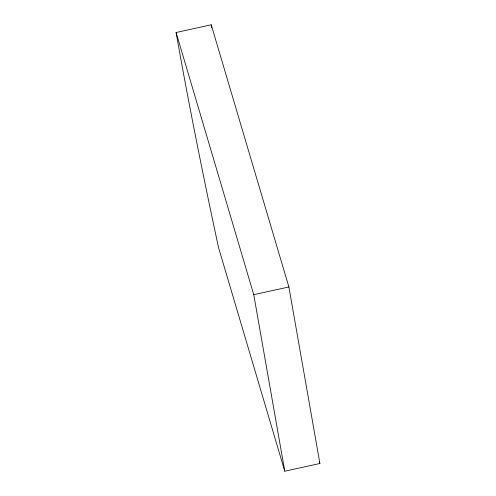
<?xml version="1.0" encoding="UTF-8"?>
<svg xmlns="http://www.w3.org/2000/svg" width="496" height="496" viewBox="0 0 496 496"><rect width="100%" height="100%" fill="white"/><g stroke="black" fill="none" stroke-linecap="round" stroke-linejoin="round"><path stroke-width="0.74" d="M176.099 32.5L211.228 24.8L288.883 286.961L319.901 463.5L284.772 471.2L218.544 247.609A410.812 22.611 77.6 0 1 176.099 32.5L253.76 294.661L284.772 471.2M253.76 294.661L288.883 286.961M319.238 461.274L319.901 463.5M211.749 27.764A410.812 22.611 77.6 0 1 211.228 24.8"/></g></svg>
